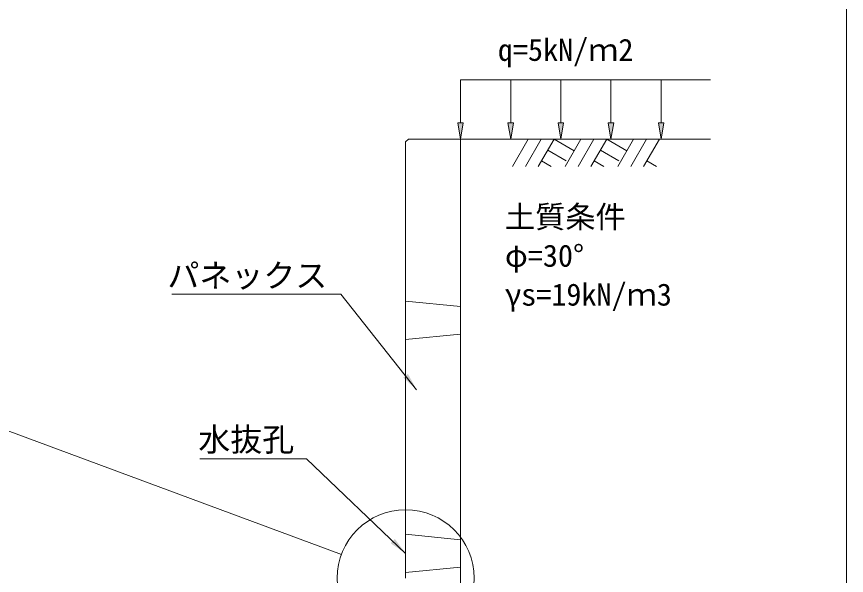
# Model space of a CAD drawing. Units: millimetres at full size, sheet at 1:20; details may follow other scales. Extents: x -5417 to 12733, y 2858 to 10283.
# Drawn here: x -1929 to -417, y 7608 to 8626 of the extents above; entities that cross this region are included whole.
import ezdxf
from ezdxf.enums import TextEntityAlignment as Align

# ---------------------------------------------------------------- set-up
doc = ezdxf.new("R2010")
doc.units = ezdxf.units.MM
doc.header["$LTSCALE"] = 20
doc.linetypes.add('DASHED', pattern=[7.5, 6, -1.5])
for name, color, linetype, lineweight in [('0_2', 7, 'Continuous', 13), ('図枠', 7, 'Continuous', 5), ('寸法線', 7, 'Continuous', 9), ('引出線', 4, 'Continuous', 9), ('本体', 2, 'Continuous', 20), ('ﾊｯﾁﾝｸﾞ', 7, 'Continuous', 5)]:
    doc.layers.add(name, color=color, linetype=linetype, lineweight=lineweight)
doc.styles.add('ＭＳ ゴシック', font='')
doc.styles.get('ＭＳ ゴシック').set_extended_font_data('MS Gothic')

# ---------------------------------------------------------------- blocks, each defined once
blk = doc.blocks.new('filled_arrow')
at = {"color": 0, "linetype": 'Continuous', "lineweight": -2}
blk.add_solid([(7.5, 1.25), (0, 0), (7.5, -1.25)], dxfattribs=at)

msp = doc.modelspace()

# ---------------------------------------------------------------- hatches: boundary and pattern name
at = {"layer": '寸法線'}
for points in [[(-1115.05, 8432.72), (-1120.05, 8402.72), (-1125.05, 8432.72)], [(-1023.64, 8432.72), (-1028.64, 8402.72), (-1033.64, 8432.72)], [(-932.23, 8432.72), (-937.23, 8402.72), (-942.23, 8432.72)], [(-840.81, 8432.72), (-845.81, 8402.72), (-850.81, 8432.72)], [(-749.4, 8432.72), (-754.4, 8402.72), (-759.4, 8432.72)]]:
    msp.add_hatch(color=256, dxfattribs=at).paths.add_polyline_path(points)

# ---------------------------------------------------------------- linework, layer by layer
at = {"layer": '0_2', "lineweight": 20}
msp.add_line((-1120.05, 8402.72), (-664.13, 8402.72), dxfattribs=at)
at = {"layer": '0_2', "lineweight": 9}
msp.add_line((-2162.71, 7951.86), (-1337.08, 7646.06), dxfattribs=at)
at = {"layer": '図枠', "lineweight": 13}
msp.add_line((-416.73, 3108.31), (-416.73, 10033.31), dxfattribs=at)
at = {"layer": '寸法線'}
for p, q in [((-664.13, 8511.27), (-1120.05, 8511.27)), ((-1120.05, 8432.72), (-1120.05, 8511.27)), ((-1028.64, 8432.72), (-1028.64, 8511.27)), ((-937.23, 8432.72), (-937.23, 8511.27)), ((-845.81, 8432.72), (-845.81, 8511.27)), ((-754.4, 8432.72), (-754.4, 8511.27))]:
    msp.add_line(p, q, dxfattribs=at)
for points in [[(-1115.05, 8432.72), (-1120.05, 8402.72), (-1125.05, 8432.72)], [(-1023.64, 8432.72), (-1028.64, 8402.72), (-1033.64, 8432.72)], [(-932.23, 8432.72), (-937.23, 8402.72), (-942.23, 8432.72)], [(-840.81, 8432.72), (-845.81, 8402.72), (-850.81, 8432.72)], [(-749.4, 8432.72), (-754.4, 8402.72), (-759.4, 8432.72)]]:
    msp.add_lwpolyline(points, close=True, dxfattribs=at)
msp.add_circle((-1220.05, 7602.72), 124.8, dxfattribs=at)
at = {"layer": '引出線'}
for points in [[(-1200.05, 7946.24), (-1337.94, 8120.53), (-1646.18, 8120.53)], [(-1220.05, 7647.72), (-1400.84, 7820.49), (-1595.33, 7820.49)]]:
    msp.add_lwpolyline(points, dxfattribs=at)
at = {"layer": '本体'}
for p, q in [((-1220.05, 8397.72), (-1215.05, 8402.72)), ((-1220.05, 8397.72), (-1220.05, 7602.72)), ((-1120.05, 8402.72), (-1215.05, 8402.72)), ((-1120.05, 8402.72), (-1120.05, 6972.72))]:
    msp.add_line(p, q, dxfattribs=at)
at = {"layer": '本体', "linetype": 'DASHED', "lineweight": 9}
for p, q in [((-1220.05, 8107.72), (-1120.05, 8097.72)), ((-1220.05, 8037.72), (-1120.05, 8047.72)), ((-1220.05, 7682.72), (-1120.05, 7672.72)), ((-1220.05, 7612.72), (-1120.05, 7622.72))]:
    msp.add_line(p, q, dxfattribs=at)
at = {"layer": 'ﾊｯﾁﾝｸﾞ', "lineweight": 9}
for p, q in [((-996.88, 8402.72), (-1025.53, 8353.1)), ((-973.26, 8402.72), (-1001.91, 8353.1)), ((-949.64, 8402.72), (-978.29, 8353.1)), ((-949.64, 8402.72), (-913.07, 8381.61)), ((-900.88, 8402.72), (-929.53, 8353.1)), ((-877.26, 8402.72), (-905.91, 8353.1)), ((-853.64, 8402.72), (-882.29, 8353.1)), ((-853.64, 8402.72), (-817.07, 8381.61)), ((-804.89, 8402.72), (-833.53, 8353.1)), ((-781.26, 8402.72), (-809.91, 8353.1)), ((-757.64, 8402.72), (-786.29, 8353.1)), ((-961.06, 8382.94), (-927.65, 8363.64)), ((-865.06, 8382.94), (-831.65, 8363.64)), ((-972.48, 8363.15), (-955.07, 8353.1)), ((-876.49, 8363.15), (-859.07, 8353.1)), ((-780.49, 8363.15), (-763.07, 8353.1))]:
    msp.add_line(p, q, dxfattribs=at)

# ---------------------------------------------------------------- block references
at = {"layer": '引出線', "xscale": 4.33, "yscale": 4.33}
for p, rotation in [((-1200.05, 7946.24), 128.3), ((-1220.05, 7647.72), 136.3)]:
    msp.add_blockref('filled_arrow', p, dxfattribs=dict(at, rotation=rotation))

# ---------------------------------------------------------------- texts
at = {"layer": '寸法線', "style": 'ＭＳ ゴシック'}
msp.add_text('q=5kN/ｍ2', height=40.35, dxfattribs=at).set_placement((-1052.04, 8533.45), align=Align.BOTTOM_LEFT)
for s, p in [('土質条件', (-1039.12, 8281.48)), ('φ=30°', (-1039.12, 8210.65)), ('γs=19kN/ｍ3', (-1039.12, 8139.81))]:
    msp.add_text(s, height=40.35, dxfattribs=at).set_placement(p, align=Align.TOP_LEFT)
at = {"layer": '引出線', "style": 'ＭＳ ゴシック'}
msp.add_text('パネックス', height=42.72, dxfattribs=at).set_placement((-1362.94, 8175.67), align=Align.TOP_RIGHT)
msp.add_text('水抜孔', height=42.72, dxfattribs=at).set_placement((-1510.58, 7876.78), align=Align.TOP_CENTER)

doc.saveas('drawing.dxf')
